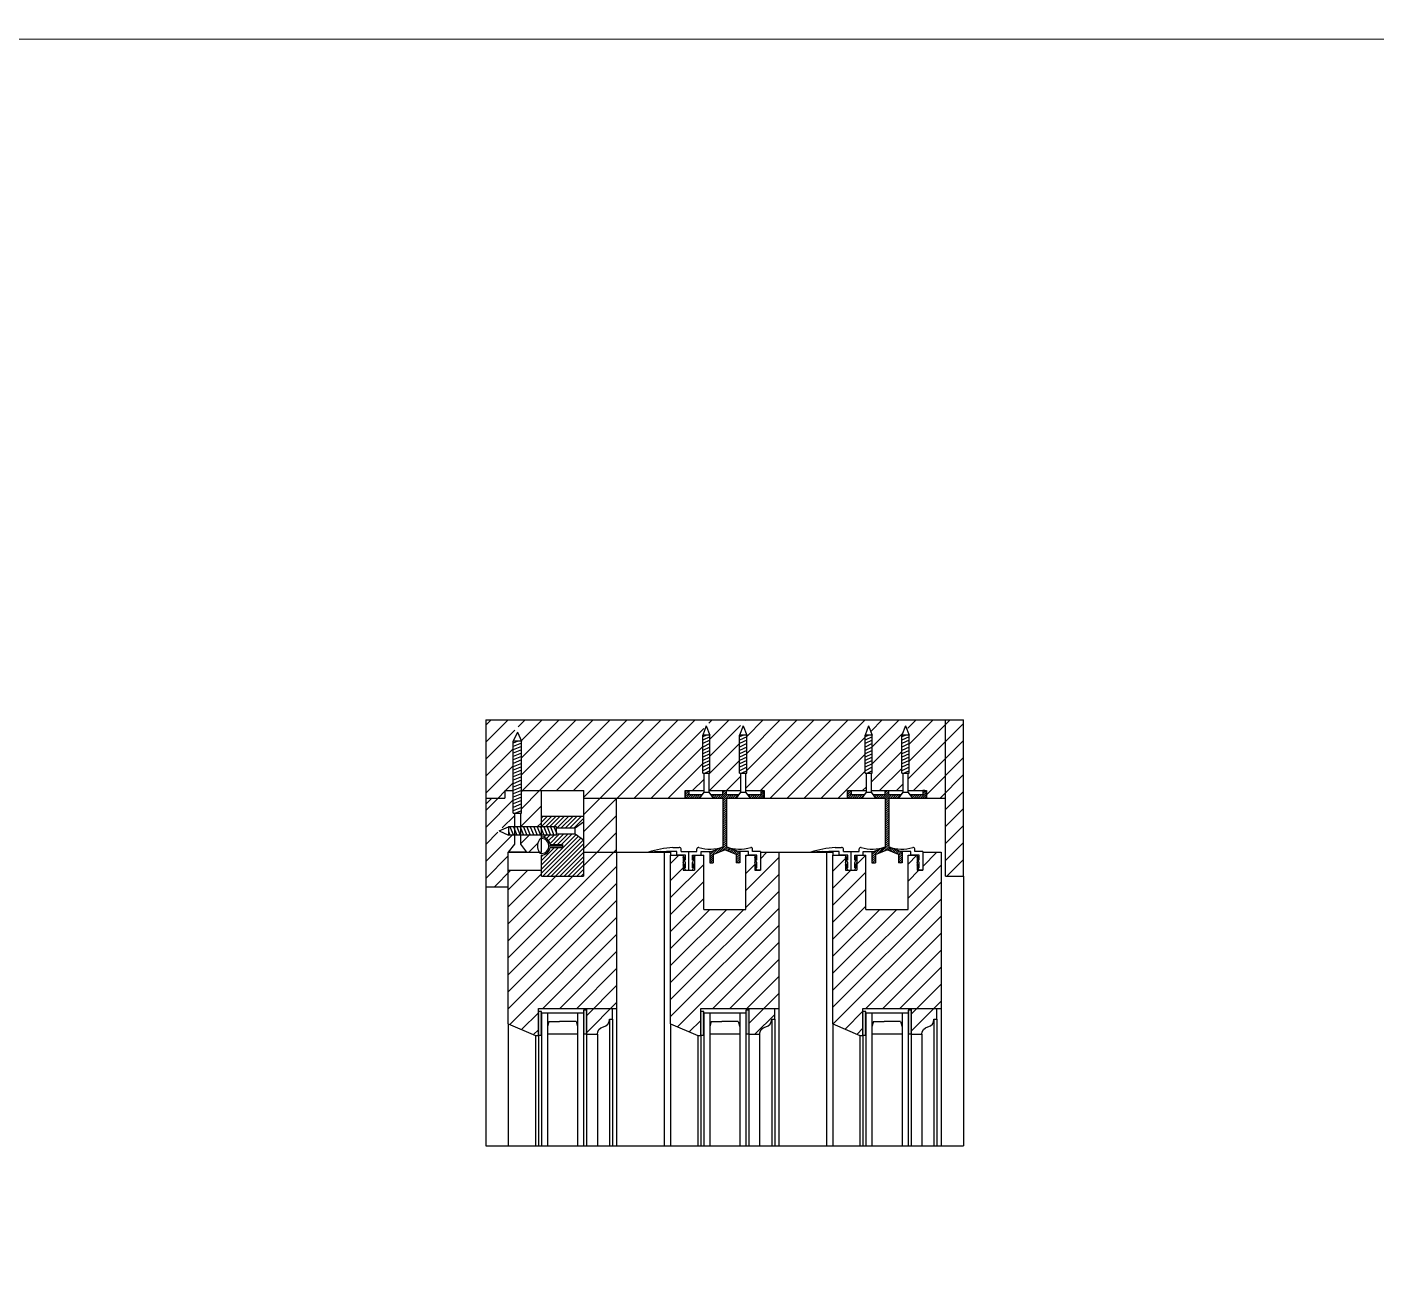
# Model space of a CAD drawing. Header units: inches. Extents: x 1985 to 11287, y 379 to 3234.
# Drawn here: x 7932.68 to 7960.74, y 1434.82 to 1460.63 of the extents above; entities that cross this region are included whole.
import ezdxf

# ---------------------------------------------------------------- set-up
doc = ezdxf.new("R2010")
doc.units = ezdxf.units.IN
doc.header["$MEASUREMENT"] = 0
for name, color, linetype in [('glass 99', 6, 'CONTINUOUS'), ('glazing tape 99', 7, 'CONTINUOUS'), ('hardware 99', 94, 'CONTINUOUS'), ('hatch 99', 1, 'CONTINUOUS'), ('separation 99', 3, 'CONTINUOUS'), ('weatherstripping 99', 5, 'CONTINUOUS'), ('wood detail 99', 7, 'CONTINUOUS')]:
    doc.layers.add(name, color=color, linetype=linetype)
pattern_1 = [(45, (8436.8315, 808.28438), (-0.176776695, 0.176776695), [])]

msp = doc.modelspace()

# ---------------------------------------------------------------- hatches: boundary and pattern name
at = {"layer": 'glazing tape 99'}
h = msp.add_hatch(color=7, dxfattribs=at)
h.paths.add_polyline_path([(7944.25364, 1439.681593), (7944.31614, 1439.681593), (7944.31614, 1440.181593), (7944.25364, 1440.181593)])
h.paths.add_polyline_path([(7943.31614, 1439.658093), (7943.37864, 1439.658093), (7943.37864, 1440.158093), (7943.31614, 1440.158093)])
h = msp.add_hatch(color=7, dxfattribs=at)
h.paths.add_polyline_path([(7947.628641, 1439.681593), (7947.691141, 1439.681593), (7947.691141, 1440.181593), (7947.628641, 1440.181593)])
h.paths.add_polyline_path([(7946.691141, 1439.658093), (7946.753641, 1439.658093), (7946.753641, 1440.158093), (7946.691141, 1440.158093)])
h = msp.add_hatch(color=7, dxfattribs=at)
h.paths.add_polyline_path([(7951.003645, 1439.681593), (7951.066145, 1439.681593), (7951.066145, 1440.181593), (7951.003645, 1440.181593)])
h.paths.add_polyline_path([(7950.066145, 1439.658093), (7950.128645, 1439.658093), (7950.128645, 1440.158093), (7950.066145, 1440.158093)])
at = {"layer": 'hardware 99'}
h = msp.add_hatch(dxfattribs=at)
h.set_pattern_fill('ANSI31', color=256, scale=0.25, style=0)
h.set_pattern_definition([(45, (8291.09631, -527.659048), (-0.0220970869, 0.0220970869), [])])
h.paths.add_polyline_path([(7946.66423, 1444.595642), (7946.717171, 1444.667642), (7946.443141, 1444.667642), (7946.443141, 1444.749642), (7946.403141, 1444.749642), (7946.371141, 1444.717642), (7946.371141, 1444.595642)])
h.paths.add_polyline_path([(7946.900112, 1444.667642), (7946.953053, 1444.595642), (7947.155141, 1444.595642), (7947.155141, 1443.580642), (7946.915345, 1443.482642), (7946.878641, 1443.467642), (7946.878641, 1443.247642), (7946.950641, 1443.247642), (7946.950641, 1443.419286), (7947.191141, 1443.517574), (7947.431641, 1443.419286), (7947.431641, 1443.247642), (7947.503641, 1443.247642), (7947.503641, 1443.467642), (7947.227141, 1443.580642), (7947.227141, 1444.595642), (7947.42923, 1444.595642), (7947.482171, 1444.667642), (7947.227141, 1444.667642), (7947.227141, 1444.749642), (7947.155141, 1444.749642), (7947.155141, 1444.667642)])
h.paths.add_polyline_path([(7947.665112, 1444.667642), (7947.718053, 1444.595642), (7948.011141, 1444.595642), (7948.011141, 1444.717642), (7947.979141, 1444.749642), (7947.939141, 1444.749642), (7947.939141, 1444.667642)])
h = msp.add_hatch(dxfattribs=at)
h.set_pattern_fill('ANSI31', color=256, scale=0.25, style=0)
h.set_pattern_definition([(45, (8294.471315, -527.659048), (-0.0220970869, 0.0220970869), [])])
h.paths.add_polyline_path([(7950.039233, 1444.595642), (7950.092174, 1444.667642), (7949.818145, 1444.667642), (7949.818145, 1444.749642), (7949.778145, 1444.749642), (7949.746145, 1444.717642), (7949.746145, 1444.595642)])
h.paths.add_polyline_path([(7950.275116, 1444.667642), (7950.328057, 1444.595642), (7950.530145, 1444.595642), (7950.530145, 1443.580642), (7950.290349, 1443.482642), (7950.253645, 1443.467642), (7950.253645, 1443.247642), (7950.325645, 1443.247642), (7950.325645, 1443.419286), (7950.566145, 1443.517574), (7950.806645, 1443.419286), (7950.806645, 1443.247642), (7950.878645, 1443.247642), (7950.878645, 1443.467642), (7950.602145, 1443.580642), (7950.602145, 1444.595642), (7950.804233, 1444.595642), (7950.857174, 1444.667642), (7950.602145, 1444.667642), (7950.602145, 1444.749642), (7950.530145, 1444.749642), (7950.530145, 1444.667642)])
h.paths.add_polyline_path([(7951.040116, 1444.667642), (7951.093057, 1444.595642), (7951.386145, 1444.595642), (7951.386145, 1444.717642), (7951.354145, 1444.749642), (7951.314145, 1444.749642), (7951.314145, 1444.667642)])
at = {"layer": 'hatch 99'}
h = msp.add_hatch(dxfattribs=at)
h.set_pattern_fill('ANSI31', color=256, scale=2, style=0)
h.set_pattern_definition(pattern_1)
h.paths.add_polyline_path([(7946.733641, 1445.905642), (7946.756141, 1445.962642), (7946.756141, 1446.220642), (7942.22289, 1446.220642), (7942.22289, 1444.595642), (7942.62164, 1444.595642), (7942.62164, 1444.749642), (7942.79364, 1444.749642), (7942.79364, 1445.777642), (7942.81614, 1445.827936), (7942.81614, 1445.978002), (7942.87864, 1446.117707), (7942.94114, 1445.978002), (7942.94114, 1445.827936), (7942.96364, 1445.777642), (7942.96364, 1444.749642), (7944.26164, 1444.749642), (7944.26164, 1444.595642), (7946.371141, 1444.595642), (7946.371141, 1444.749642), (7946.756141, 1444.749642), (7946.756141, 1445.113142), (7946.733641, 1445.113142)])
h.paths.add_polyline_path([(7947.498641, 1445.905642), (7947.521141, 1445.962642), (7947.521141, 1446.220642), (7946.861141, 1446.220642), (7946.861141, 1445.962642), (7946.883641, 1445.905642), (7946.883641, 1445.113142), (7946.861141, 1445.113142), (7946.861141, 1444.749642), (7947.521141, 1444.749642), (7947.521141, 1445.113142), (7947.498641, 1445.113142)])
h.paths.add_polyline_path([(7950.108645, 1445.905642), (7950.131145, 1445.962642), (7950.131145, 1446.220642), (7947.626141, 1446.220642), (7947.626141, 1445.962642), (7947.648641, 1445.905642), (7947.648641, 1445.113142), (7947.626141, 1445.113142), (7947.626141, 1444.749642), (7948.011141, 1444.749642), (7948.011141, 1444.595642), (7949.316145, 1444.595642), (7949.746145, 1444.595642), (7949.746145, 1444.749642), (7950.131145, 1444.749642), (7950.131145, 1445.113142), (7950.108645, 1445.113142)])
h.paths.add_polyline_path([(7950.873645, 1445.905642), (7950.896145, 1445.962642), (7950.896145, 1446.220642), (7950.236145, 1446.220642), (7950.236145, 1445.962642), (7950.258645, 1445.905642), (7950.258645, 1445.113142), (7950.236145, 1445.113142), (7950.236145, 1444.749642), (7950.896145, 1444.749642), (7950.896145, 1445.113142), (7950.873645, 1445.113142)])
h.paths.add_polyline_path([(7951.784895, 1446.220642), (7951.001145, 1446.220642), (7951.001145, 1445.962642), (7951.023645, 1445.905642), (7951.023645, 1445.113142), (7951.001145, 1445.113142), (7951.001145, 1444.749642), (7951.386145, 1444.749642), (7951.386145, 1444.595642), (7951.784895, 1444.595642)])
h.paths.add_polyline_path([(7952.159895, 1446.220642), (7951.784895, 1446.220642), (7951.784895, 1442.967642), (7952.159895, 1442.967642)])
h = msp.add_hatch(dxfattribs=at)
h.set_pattern_fill('ANSI31', color=256, scale=2, style=0)
h.set_pattern_definition(pattern_1)
h.paths.add_polyline_path([(7942.69114, 1443.467642), (7942.81614, 1443.637642), (7942.81614, 1443.82653), (7942.69364, 1443.82653), (7942.643346, 1443.84903), (7942.549449, 1443.84903), (7942.409743, 1443.91153), (7942.549449, 1443.97403), (7942.643346, 1443.97403), (7942.69364, 1443.99653), (7942.81614, 1443.99653), (7942.81614, 1444.280142), (7942.79364, 1444.280142), (7942.79364, 1444.749642), (7942.62164, 1444.749642), (7942.62164, 1444.595642), (7942.34789, 1444.595642), (7942.22289, 1444.470642), (7942.22289, 1442.749642), (7942.69114, 1442.749642)])
h.paths.add_polyline_path([(7943.37864, 1444.749642), (7942.96364, 1444.749642), (7942.96364, 1444.280142), (7942.94114, 1444.280142), (7942.94114, 1443.99653), (7943.37864, 1443.99653)])
h.paths.add_polyline_path([(7943.331328, 1443.720786, -0.239084783), (7943.37864, 1443.751742), (7943.37864, 1443.82653), (7942.94114, 1443.82653), (7942.94114, 1443.637642), (7943.06614, 1443.467642), (7943.333568, 1443.467642, -0.271865189)])
h.paths.add_polyline_path([(7944.94114, 1444.595642), (7944.25364, 1444.595642), (7944.25364, 1444.217642), (7944.25364, 1443.467642), (7944.94114, 1443.467642)])
h.paths.add_polyline_path([(7944.94114, 1443.467642), (7944.25364, 1443.467642), (7944.25364, 1442.970642), (7943.37864, 1442.970642), (7943.37864, 1443.092642), (7942.69114, 1443.092642), (7942.69114, 1439.899165), (7943.25364, 1439.658093), (7943.31614, 1439.658093), (7943.31614, 1440.220608), (7944.94114, 1440.220608)])
h.paths.add_polyline_path([(7944.79264, 1439.994093), (7944.85514, 1439.994093), (7944.85514, 1440.220608), (7944.31614, 1440.220608), (7944.31614, 1439.681593), (7944.54264, 1439.681593, -0.375199902), (7944.66764, 1439.837843, 0.375199902)], flags=17)
h.paths.add_polyline_path([(7948.316141, 1443.467642), (7947.934141, 1443.467642), (7947.934141, 1443.092642), (7947.862141, 1443.092642), (7947.816141, 1443.092642), (7947.816141, 1443.405142), (7947.684141, 1443.405142), (7947.628641, 1443.405142), (7947.628641, 1442.280142), (7946.753641, 1442.280142), (7946.753641, 1443.405142), (7946.566141, 1443.405142), (7946.566141, 1443.092642), (7946.330141, 1443.092642), (7946.330141, 1443.405142), (7946.198141, 1443.405142), (7946.066141, 1443.405142), (7946.066141, 1439.899165), (7946.628641, 1439.658093), (7946.691141, 1439.658093), (7946.691141, 1440.220608), (7948.316141, 1440.220608)])
h.paths.add_polyline_path([(7948.167641, 1439.994093), (7948.230141, 1439.994093), (7948.230141, 1440.220608), (7947.691141, 1440.220608), (7947.691141, 1439.681593), (7947.917641, 1439.681593, -0.375199902), (7948.042641, 1439.837843, 0.375199902)], flags=17)
h.paths.add_polyline_path([(7951.691145, 1443.467642), (7951.309145, 1443.467642), (7951.309145, 1443.092642), (7951.237145, 1443.092642), (7951.191145, 1443.092642), (7951.191145, 1443.405142), (7951.059145, 1443.405142), (7951.003645, 1443.405142), (7951.003645, 1442.280142), (7950.128645, 1442.280142), (7950.128645, 1443.405142), (7949.941145, 1443.405142), (7949.941145, 1443.092642), (7949.705145, 1443.092642), (7949.705145, 1443.405142), (7949.573145, 1443.405142), (7949.441145, 1443.405142), (7949.441145, 1439.899165), (7950.003645, 1439.658093), (7950.066145, 1439.658093), (7950.066145, 1440.220608), (7951.691145, 1440.220608)])
h.paths.add_polyline_path([(7951.605145, 1440.220608), (7951.066145, 1440.220608), (7951.066145, 1439.681593), (7951.292645, 1439.681593, -0.375199902), (7951.417645, 1439.837843, 0.375199902), (7951.542645, 1439.994093), (7951.605145, 1439.994093)], flags=17)
h = msp.add_hatch(dxfattribs=at)
h.set_pattern_fill('ANSI31', color=256, scale=0.5, style=0)
h.set_pattern_definition([(45, (8464.727, 12.498304), (-0.0441941738, 0.0441941738), [])])
h.paths.add_polyline_path([(7944.25364, 1444.217642), (7943.37864, 1444.217642), (7943.37864, 1443.99653), (7943.69114, 1443.99653), (7943.69114, 1443.97403), (7944.08364, 1443.97403), (7944.25364, 1444.09903)])
h.paths.add_polyline_path([(7944.25364, 1443.72403), (7944.08364, 1443.84903), (7943.69114, 1443.84903), (7943.69114, 1443.82653), (7943.37864, 1443.82653), (7943.37864, 1443.783622, -0.365977382), (7943.563517, 1443.627372), (7943.81614, 1443.627372), (7943.81614, 1443.564872), (7943.563517, 1443.564872, -0.365977382), (7943.37864, 1443.408622), (7943.37864, 1442.970642), (7944.25364, 1442.970642), (7944.25364, 1443.467642)])

# ---------------------------------------------------------------- linework, layer by layer
at = {"layer": 'glass 99', "color": 6}
for p, q in [((7943.37864, 1440.126908), (7944.25364, 1440.126908)), ((7946.753641, 1440.126908), (7947.628641, 1440.126908)), ((7950.128645, 1440.126908), (7951.003645, 1440.126908)), ((7943.533631, 1439.945973), (7943.50364, 1439.838191)), ((7943.533631, 1439.945973), (7943.75364, 1439.945973)), ((7944.098648, 1439.945973), (7943.75364, 1439.945973)), ((7944.098648, 1439.945973), (7944.12864, 1439.838191)), ((7946.908633, 1439.945973), (7946.878641, 1439.838191)), ((7946.908633, 1439.945973), (7947.128641, 1439.945973)), ((7947.47365, 1439.945973), (7947.128641, 1439.945973)), ((7947.47365, 1439.945973), (7947.503641, 1439.838191)), ((7950.283636, 1439.945973), (7950.253645, 1439.838191)), ((7950.283636, 1439.945973), (7950.503645, 1439.945973)), ((7950.848654, 1439.945973), (7950.503645, 1439.945973)), ((7950.848654, 1439.945973), (7950.878645, 1439.838191)), ((7944.12864, 1439.681593), (7943.50364, 1439.681593)), ((7947.503641, 1439.681593), (7946.878641, 1439.681593)), ((7950.878645, 1439.681593), (7950.253645, 1439.681593))]:
    msp.add_line(p, q, dxfattribs=at)
at = {"layer": 'glass 99'}
for p, q in [((7943.37864, 1440.126908), (7943.37864, 1437.365807)), ((7943.50364, 1440.126908), (7943.50364, 1437.365807)), ((7944.12864, 1440.126908), (7944.12864, 1437.365807)), ((7944.25364, 1440.126908), (7944.25364, 1437.365807)), ((7946.753641, 1440.126908), (7946.753641, 1437.365807)), ((7946.878641, 1440.126908), (7946.878641, 1437.365807)), ((7947.503641, 1440.126908), (7947.503641, 1437.365807)), ((7947.628641, 1440.126908), (7947.628641, 1437.365807)), ((7950.128645, 1440.126908), (7950.128645, 1437.365807)), ((7950.253645, 1440.126908), (7950.253645, 1437.365807)), ((7950.878645, 1440.126908), (7950.878645, 1437.365807)), ((7951.003645, 1440.126908), (7951.003645, 1437.365807))]:
    msp.add_line(p, q, dxfattribs=at)
at = {"layer": 'glazing tape 99'}
for p, q in [((7943.37864, 1440.158093), (7943.31614, 1440.158093)), ((7943.37864, 1439.658093), (7943.37864, 1440.158093)), ((7944.25364, 1440.181593), (7944.25364, 1439.681593)), ((7944.31614, 1440.181593), (7944.25364, 1440.181593)), ((7946.753641, 1440.158093), (7946.691141, 1440.158093)), ((7946.753641, 1439.658093), (7946.753641, 1440.158093)), ((7947.628641, 1440.181593), (7947.628641, 1439.681593)), ((7947.691141, 1440.181593), (7947.628641, 1440.181593)), ((7950.128645, 1440.158093), (7950.066145, 1440.158093)), ((7950.128645, 1439.658093), (7950.128645, 1440.158093)), ((7951.003645, 1440.181593), (7951.003645, 1439.681593)), ((7951.066145, 1440.181593), (7951.003645, 1440.181593)), ((7943.37864, 1439.658093), (7943.31614, 1439.658093)), ((7944.31614, 1439.681593), (7944.25364, 1439.681593)), ((7946.753641, 1439.658093), (7946.691141, 1439.658093)), ((7947.691141, 1439.681593), (7947.628641, 1439.681593)), ((7950.128645, 1439.658093), (7950.066145, 1439.658093)), ((7951.066145, 1439.681593), (7951.003645, 1439.681593))]:
    msp.add_line(p, q, dxfattribs=at)
at = {"layer": 'hardware 99'}
for p, q in [((7942.87864, 1445.967642), (7942.79364, 1445.777642)), ((7942.87864, 1445.967642), (7942.96364, 1445.777642)), ((7946.808641, 1446.095642), (7946.733641, 1445.905642)), ((7946.733641, 1445.113142), (7946.733641, 1445.905642)), ((7946.883641, 1445.905642), (7946.733641, 1445.905642)), ((7946.814406, 1445.905642), (7946.733641, 1445.867728)), ((7946.808641, 1446.095642), (7946.883641, 1445.905642)), ((7946.883641, 1445.113142), (7946.883641, 1445.905642)), ((7947.573641, 1446.095642), (7947.498641, 1445.905642)), ((7947.498641, 1445.113142), (7947.498641, 1445.905642)), ((7947.648641, 1445.905642), (7947.498641, 1445.905642)), ((7947.579406, 1445.905642), (7947.498641, 1445.867728)), ((7947.573641, 1446.095642), (7947.648641, 1445.905642)), ((7947.648641, 1445.113142), (7947.648641, 1445.905642)), ((7950.183645, 1446.095642), (7950.108645, 1445.905642)), ((7950.108645, 1445.113142), (7950.108645, 1445.905642)), ((7950.258645, 1445.905642), (7950.108645, 1445.905642)), ((7950.189409, 1445.905642), (7950.108645, 1445.867728)), ((7950.183645, 1446.095642), (7950.258645, 1445.905642)), ((7950.258645, 1445.113142), (7950.258645, 1445.905642)), ((7950.948645, 1446.095642), (7950.873645, 1445.905642)), ((7950.873645, 1445.113142), (7950.873645, 1445.905642)), ((7951.023645, 1445.905642), (7950.873645, 1445.905642)), ((7950.954409, 1445.905642), (7950.873645, 1445.867728)), ((7950.948645, 1446.095642), (7951.023645, 1445.905642)), ((7951.023645, 1445.113142), (7951.023645, 1445.905642)), ((7942.79364, 1444.280142), (7942.79364, 1445.777642)), ((7942.96364, 1445.777642), (7942.79364, 1445.777642)), ((7942.887193, 1445.777642), (7942.79364, 1445.738891)), ((7942.96364, 1445.738891), (7942.79364, 1445.668474)), ((7942.96364, 1445.668474), (7942.79364, 1445.598058)), ((7942.96364, 1444.280142), (7942.96364, 1445.777642)), ((7946.883641, 1445.867728), (7946.733641, 1445.797311)), ((7946.883641, 1445.797311), (7946.733641, 1445.726895)), ((7946.883641, 1445.726895), (7946.733641, 1445.656479)), ((7946.883641, 1445.656479), (7946.733641, 1445.586062)), ((7947.648641, 1445.867728), (7947.498641, 1445.797311)), ((7947.648641, 1445.797311), (7947.498641, 1445.726895)), ((7947.648641, 1445.726895), (7947.498641, 1445.656479)), ((7947.648641, 1445.656479), (7947.498641, 1445.586062)), ((7950.258645, 1445.867728), (7950.108645, 1445.797311)), ((7950.258645, 1445.797311), (7950.108645, 1445.726895)), ((7950.258645, 1445.726895), (7950.108645, 1445.656479)), ((7950.258645, 1445.656479), (7950.108645, 1445.586062)), ((7951.023645, 1445.867728), (7950.873645, 1445.797311)), ((7951.023645, 1445.797311), (7950.873645, 1445.726895)), ((7951.023645, 1445.726895), (7950.873645, 1445.656479)), ((7951.023645, 1445.656479), (7950.873645, 1445.586062)), ((7942.96364, 1445.598058), (7942.79364, 1445.527642)), ((7942.96364, 1445.527642), (7942.79364, 1445.457226)), ((7942.96364, 1445.457226), (7942.79364, 1445.386809)), ((7942.96364, 1445.386809), (7942.79364, 1445.316393)), ((7946.883641, 1445.586062), (7946.733641, 1445.515646)), ((7946.883641, 1445.515646), (7946.733641, 1445.44523)), ((7946.883641, 1445.44523), (7946.733641, 1445.374814)), ((7946.883641, 1445.374814), (7946.733641, 1445.304397)), ((7947.648641, 1445.586062), (7947.498641, 1445.515646)), ((7947.648641, 1445.515646), (7947.498641, 1445.44523)), ((7947.648641, 1445.44523), (7947.498641, 1445.374814)), ((7947.648641, 1445.374814), (7947.498641, 1445.304397)), ((7950.258645, 1445.586062), (7950.108645, 1445.515646)), ((7950.258645, 1445.515646), (7950.108645, 1445.44523)), ((7950.258645, 1445.44523), (7950.108645, 1445.374814)), ((7950.258645, 1445.374814), (7950.108645, 1445.304397)), ((7951.023645, 1445.586062), (7950.873645, 1445.515646)), ((7951.023645, 1445.515646), (7950.873645, 1445.44523)), ((7951.023645, 1445.44523), (7950.873645, 1445.374814)), ((7951.023645, 1445.374814), (7950.873645, 1445.304397)), ((7942.96364, 1445.316393), (7942.79364, 1445.245977)), ((7942.96364, 1445.245977), (7942.79364, 1445.17556)), ((7942.96364, 1445.17556), (7942.79364, 1445.105144)), ((7942.96364, 1445.105144), (7942.79364, 1445.034728)), ((7946.883641, 1445.304397), (7946.733641, 1445.233981)), ((7946.883641, 1445.233981), (7946.733641, 1445.163565)), ((7946.733641, 1445.113142), (7946.883641, 1445.113142)), ((7946.756141, 1445.113142), (7946.756141, 1444.720642)), ((7946.883641, 1445.163565), (7946.78191, 1445.113142)), ((7946.861141, 1445.113142), (7946.861141, 1444.720642)), ((7947.648641, 1445.304397), (7947.498641, 1445.233981)), ((7947.648641, 1445.233981), (7947.498641, 1445.163565)), ((7947.498641, 1445.113142), (7947.648641, 1445.113142)), ((7947.521141, 1445.113142), (7947.521141, 1444.720642)), ((7947.648641, 1445.163565), (7947.54691, 1445.113142)), ((7947.626141, 1445.113142), (7947.626141, 1444.720642)), ((7950.258645, 1445.304397), (7950.108645, 1445.233981)), ((7950.258645, 1445.233981), (7950.108645, 1445.163565)), ((7950.108645, 1445.113142), (7950.258645, 1445.113142)), ((7950.131145, 1445.113142), (7950.131145, 1444.720642)), ((7950.258645, 1445.163565), (7950.156914, 1445.113142)), ((7950.236145, 1445.113142), (7950.236145, 1444.720642)), ((7951.023645, 1445.304397), (7950.873645, 1445.233981)), ((7951.023645, 1445.233981), (7950.873645, 1445.163565)), ((7950.873645, 1445.113142), (7951.023645, 1445.113142)), ((7950.896145, 1445.113142), (7950.896145, 1444.720642)), ((7951.023645, 1445.163565), (7950.921914, 1445.113142)), ((7951.001145, 1445.113142), (7951.001145, 1444.720642)), ((7942.96364, 1445.034728), (7942.79364, 1444.964311)), ((7942.96364, 1444.964311), (7942.79364, 1444.893895)), ((7942.96364, 1444.893895), (7942.79364, 1444.823479)), ((7942.96364, 1444.823479), (7942.79364, 1444.753062)), ((7942.96364, 1444.753062), (7942.79364, 1444.682646)), ((7942.96364, 1444.682646), (7942.79364, 1444.61223)), ((7942.96364, 1444.61223), (7942.79364, 1444.541814)), ((7942.96364, 1444.541814), (7942.79364, 1444.471397)), ((7946.371141, 1444.717642), (7946.403141, 1444.749642)), ((7946.371141, 1444.717642), (7946.371141, 1444.595642)), ((7946.371141, 1444.595642), (7947.155141, 1444.595642)), ((7946.403141, 1444.749642), (7946.443141, 1444.749642)), ((7946.443141, 1444.749642), (7946.443141, 1444.667642)), ((7946.443141, 1444.667642), (7946.717171, 1444.667642)), ((7946.756141, 1444.720642), (7946.66423, 1444.595642)), ((7946.66423, 1444.595642), (7946.953053, 1444.595642)), ((7946.756141, 1444.720642), (7946.861141, 1444.720642)), ((7946.861141, 1444.720642), (7946.953053, 1444.595642)), ((7946.900112, 1444.667642), (7947.155141, 1444.667642)), ((7947.155141, 1444.667642), (7947.155141, 1444.749642)), ((7947.155141, 1444.749642), (7947.227141, 1444.749642)), ((7947.155141, 1444.595642), (7947.155141, 1443.580642)), ((7947.227141, 1444.667642), (7947.227141, 1444.749642)), ((7947.227141, 1444.667642), (7947.482171, 1444.667642)), ((7947.227141, 1444.595642), (7948.011141, 1444.595642)), ((7947.227141, 1444.595642), (7947.227141, 1443.580642)), ((7947.521141, 1444.720642), (7947.42923, 1444.595642)), ((7947.42923, 1444.595642), (7947.718053, 1444.595642)), ((7947.521141, 1444.720642), (7947.626141, 1444.720642)), ((7947.626141, 1444.720642), (7947.718053, 1444.595642)), ((7947.665112, 1444.667642), (7947.939141, 1444.667642)), ((7947.979141, 1444.749642), (7947.939141, 1444.749642)), ((7947.939141, 1444.749642), (7947.939141, 1444.667642)), ((7948.011141, 1444.717642), (7947.979141, 1444.749642)), ((7948.011141, 1444.595642), (7948.011141, 1444.717642)), ((7949.746145, 1444.717642), (7949.778145, 1444.749642)), ((7949.746145, 1444.717642), (7949.746145, 1444.595642)), ((7949.746145, 1444.595642), (7950.530145, 1444.595642)), ((7949.778145, 1444.749642), (7949.818145, 1444.749642)), ((7949.818145, 1444.749642), (7949.818145, 1444.667642)), ((7949.818145, 1444.667642), (7950.092174, 1444.667642)), ((7950.131145, 1444.720642), (7950.039233, 1444.595642)), ((7950.039233, 1444.595642), (7950.328057, 1444.595642)), ((7950.131145, 1444.720642), (7950.236145, 1444.720642)), ((7950.236145, 1444.720642), (7950.328057, 1444.595642)), ((7950.275116, 1444.667642), (7950.530145, 1444.667642)), ((7950.530145, 1444.667642), (7950.530145, 1444.749642)), ((7950.530145, 1444.749642), (7950.602145, 1444.749642)), ((7950.530145, 1444.595642), (7950.530145, 1443.580642)), ((7950.602145, 1444.667642), (7950.602145, 1444.749642)), ((7950.602145, 1444.667642), (7950.857174, 1444.667642)), ((7950.602145, 1444.595642), (7951.386145, 1444.595642)), ((7950.602145, 1444.595642), (7950.602145, 1443.580642)), ((7950.896145, 1444.720642), (7950.804233, 1444.595642)), ((7950.804233, 1444.595642), (7951.093057, 1444.595642)), ((7950.896145, 1444.720642), (7951.001145, 1444.720642)), ((7951.001145, 1444.720642), (7951.093057, 1444.595642)), ((7951.040116, 1444.667642), (7951.314145, 1444.667642)), ((7951.354145, 1444.749642), (7951.314145, 1444.749642)), ((7951.314145, 1444.749642), (7951.314145, 1444.667642)), ((7951.386145, 1444.717642), (7951.354145, 1444.749642)), ((7951.386145, 1444.595642), (7951.386145, 1444.717642)), ((7942.96364, 1444.471397), (7942.79364, 1444.400981)), ((7942.96364, 1444.400981), (7942.79364, 1444.330565)), ((7942.79364, 1444.280142), (7942.96364, 1444.280142)), ((7942.81614, 1444.280142), (7942.81614, 1443.637642)), ((7942.96364, 1444.330565), (7942.841908, 1444.280142)), ((7942.94114, 1444.280142), (7942.94114, 1443.637642)), ((7942.50364, 1443.91153), (7942.69364, 1443.99653)), ((7943.69114, 1443.99653), (7942.69364, 1443.99653)), ((7942.69364, 1443.99653), (7942.69364, 1443.82653)), ((7942.725305, 1443.99653), (7942.795721, 1443.82653)), ((7942.795721, 1443.99653), (7942.866137, 1443.82653)), ((7942.866137, 1443.99653), (7942.936554, 1443.82653)), ((7942.936554, 1443.99653), (7943.00697, 1443.82653)), ((7943.00697, 1443.99653), (7943.077386, 1443.82653)), ((7943.077386, 1443.99653), (7943.147803, 1443.82653)), ((7943.147803, 1443.99653), (7943.218219, 1443.82653)), ((7943.218219, 1443.99653), (7943.288635, 1443.82653)), ((7943.288635, 1443.99653), (7943.359052, 1443.82653)), ((7943.359052, 1443.99653), (7943.429468, 1443.82653)), ((7943.429468, 1443.99653), (7943.499884, 1443.82653)), ((7943.499884, 1443.99653), (7943.570301, 1443.82653)), ((7943.570301, 1443.99653), (7943.640717, 1443.82653)), ((7943.640717, 1443.99653), (7943.69114, 1443.874799)), ((7943.69114, 1443.82653), (7943.69114, 1443.99653)), ((7943.69114, 1443.97403), (7944.08364, 1443.97403)), ((7944.08364, 1443.97403), (7944.25364, 1444.09903)), ((7944.08364, 1443.84903), (7944.08364, 1443.97403)), ((7944.25364, 1444.09903), (7944.25364, 1443.72403)), ((7942.50364, 1443.91153), (7942.69364, 1443.82653)), ((7942.69364, 1443.902977), (7942.725305, 1443.82653)), ((7943.69114, 1443.82653), (7942.69364, 1443.82653)), ((7943.69114, 1443.84903), (7944.08364, 1443.84903)), ((7944.08364, 1443.84903), (7944.25364, 1443.72403)), ((7942.81614, 1443.637642), (7942.69114, 1443.467642)), ((7943.06614, 1443.467642), (7942.69114, 1443.467642)), ((7942.94114, 1443.637642), (7943.06614, 1443.467642)), ((7946.878641, 1443.467642), (7947.155141, 1443.580642)), ((7946.878641, 1443.467642), (7946.878641, 1443.247642)), ((7946.950641, 1443.419286), (7947.191141, 1443.517574)), ((7946.950641, 1443.419286), (7946.950641, 1443.247642)), ((7947.431641, 1443.419286), (7947.191141, 1443.517574)), ((7947.503641, 1443.467642), (7947.227141, 1443.580642)), ((7947.431641, 1443.419286), (7947.431641, 1443.247642)), ((7947.503641, 1443.467642), (7947.503641, 1443.247642)), ((7950.253645, 1443.467642), (7950.530145, 1443.580642)), ((7950.253645, 1443.467642), (7950.253645, 1443.247642)), ((7950.325645, 1443.419286), (7950.566145, 1443.517574)), ((7950.325645, 1443.419286), (7950.325645, 1443.247642)), ((7950.806645, 1443.419286), (7950.566145, 1443.517574)), ((7950.878645, 1443.467642), (7950.602145, 1443.580642)), ((7950.806645, 1443.419286), (7950.806645, 1443.247642)), ((7950.878645, 1443.467642), (7950.878645, 1443.247642)), ((7946.878641, 1443.247642), (7946.950641, 1443.247642)), ((7947.503641, 1443.247642), (7947.431641, 1443.247642)), ((7950.253645, 1443.247642), (7950.325645, 1443.247642)), ((7950.878645, 1443.247642), (7950.806645, 1443.247642))]:
    msp.add_line(p, q, dxfattribs=at)
at = {"layer": 'separation 99', "color": 3}
msp.add_lwpolyline([(7876.573778, 1460.358828), (8777.601674, 1460.629696), (8777.601674, 1223.895804), (7876.573778, 1223.624935)], close=True, dxfattribs=at)
at = {"layer": 'weatherstripping 99'}
for p, q in [((7943.81614, 1443.596122), (7943.53489, 1443.596122)), ((7945.848938, 1443.482642), (7945.609141, 1443.467642)), ((7945.848938, 1443.482642), (7945.980938, 1443.482642)), ((7946.198141, 1443.482642), (7945.980938, 1443.482642)), ((7946.112996, 1443.565897), (7946.244996, 1443.565897)), ((7946.198141, 1443.405142), (7946.198141, 1443.482642)), ((7946.376141, 1443.405142), (7946.198141, 1443.405142)), ((7946.283141, 1443.482642), (7946.283141, 1443.541048)), ((7946.283141, 1443.482642), (7946.613141, 1443.482642)), ((7946.376141, 1443.301154), (7946.330141, 1443.405142)), ((7946.376141, 1443.301154), (7946.376141, 1443.405142)), ((7946.448141, 1443.092642), (7946.448141, 1443.482642)), ((7946.520141, 1443.301154), (7946.520141, 1443.405142)), ((7946.520141, 1443.301154), (7946.566141, 1443.405142)), ((7946.520141, 1443.405142), (7946.698141, 1443.405142)), ((7946.613141, 1443.482642), (7946.613141, 1443.537024)), ((7946.698141, 1443.405142), (7946.698141, 1443.482642)), ((7946.698141, 1443.482642), (7946.915345, 1443.482642)), ((7946.915345, 1443.482642), (7947.155141, 1443.580642)), ((7947.466938, 1443.482642), (7947.227141, 1443.580642)), ((7947.684141, 1443.482642), (7947.466938, 1443.482642)), ((7947.684141, 1443.405142), (7947.684141, 1443.482642)), ((7947.862141, 1443.405142), (7947.684141, 1443.405142)), ((7947.769141, 1443.482642), (7947.769141, 1443.537024)), ((7947.934141, 1443.482642), (7947.769141, 1443.482642)), ((7947.862141, 1443.301154), (7947.816141, 1443.405142)), ((7947.862141, 1443.301154), (7947.862141, 1443.405142)), ((7947.934141, 1443.482642), (7947.934141, 1443.092642)), ((7949.223942, 1443.482642), (7948.984145, 1443.467642)), ((7949.223942, 1443.482642), (7949.355942, 1443.482642)), ((7949.573145, 1443.482642), (7949.355942, 1443.482642)), ((7949.488, 1443.565897), (7949.62, 1443.565897)), ((7949.573145, 1443.405142), (7949.573145, 1443.482642)), ((7949.751145, 1443.405142), (7949.573145, 1443.405142)), ((7949.658145, 1443.482642), (7949.658145, 1443.541048)), ((7949.658145, 1443.482642), (7949.988145, 1443.482642)), ((7949.751145, 1443.301154), (7949.705145, 1443.405142)), ((7949.751145, 1443.301154), (7949.751145, 1443.405142)), ((7949.823145, 1443.092642), (7949.823145, 1443.482642)), ((7949.895145, 1443.301154), (7949.895145, 1443.405142)), ((7949.895145, 1443.301154), (7949.941145, 1443.405142)), ((7949.895145, 1443.405142), (7950.073145, 1443.405142)), ((7949.988145, 1443.482642), (7949.988145, 1443.537024)), ((7950.073145, 1443.405142), (7950.073145, 1443.482642)), ((7950.073145, 1443.482642), (7950.290349, 1443.482642)), ((7950.290349, 1443.482642), (7950.530145, 1443.580642)), ((7950.841942, 1443.482642), (7950.602145, 1443.580642)), ((7951.059145, 1443.482642), (7950.841942, 1443.482642)), ((7951.059145, 1443.405142), (7951.059145, 1443.482642)), ((7951.237145, 1443.405142), (7951.059145, 1443.405142)), ((7951.144145, 1443.482642), (7951.144145, 1443.537024)), ((7951.309145, 1443.482642), (7951.144145, 1443.482642)), ((7951.237145, 1443.301154), (7951.191145, 1443.405142)), ((7951.237145, 1443.301154), (7951.237145, 1443.405142)), ((7951.309145, 1443.482642), (7951.309145, 1443.092642)), ((7946.376141, 1443.248892), (7946.330141, 1443.359946)), ((7946.376141, 1443.144904), (7946.330141, 1443.255958)), ((7946.376141, 1443.092642), (7946.330141, 1443.203696)), ((7946.376141, 1443.144904), (7946.376141, 1443.248892)), ((7946.376141, 1443.092642), (7946.520141, 1443.092642)), ((7946.520141, 1443.248892), (7946.566141, 1443.359946)), ((7946.520141, 1443.144904), (7946.566141, 1443.255958)), ((7946.520141, 1443.144904), (7946.520141, 1443.248892)), ((7946.520141, 1443.092642), (7946.566141, 1443.203696)), ((7947.862141, 1443.248892), (7947.816141, 1443.359946)), ((7947.862141, 1443.144904), (7947.816141, 1443.255958)), ((7947.862141, 1443.092642), (7947.816141, 1443.203696)), ((7947.862141, 1443.144904), (7947.862141, 1443.248892)), ((7947.934141, 1443.092642), (7947.862141, 1443.092642)), ((7949.751145, 1443.248892), (7949.705145, 1443.359946)), ((7949.751145, 1443.144904), (7949.705145, 1443.255958)), ((7949.751145, 1443.092642), (7949.705145, 1443.203696)), ((7949.751145, 1443.144904), (7949.751145, 1443.248892)), ((7949.751145, 1443.092642), (7949.895145, 1443.092642)), ((7949.895145, 1443.248892), (7949.941145, 1443.359946)), ((7949.895145, 1443.144904), (7949.941145, 1443.255958)), ((7949.895145, 1443.144904), (7949.895145, 1443.248892)), ((7949.895145, 1443.092642), (7949.941145, 1443.203696)), ((7951.237145, 1443.248892), (7951.191145, 1443.359946)), ((7951.237145, 1443.144904), (7951.191145, 1443.255958)), ((7951.237145, 1443.092642), (7951.191145, 1443.203696)), ((7951.237145, 1443.144904), (7951.237145, 1443.248892)), ((7951.309145, 1443.092642), (7951.237145, 1443.092642))]:
    msp.add_line(p, q, dxfattribs=at)
for centre, radius, start, end in [((7943.548027, 1443.596122), 0.25, 150.0887142, 209.9112858), ((7943.385503, 1443.68962), 0.0625, 85.8019524, 150.0887142), ((7943.37864, 1443.596122), 0.15625, 274.1980476, 85.8019524), ((7943.385503, 1443.502623), 0.0625, 209.9112858, 274.1980476), ((7946.21419, 1441.705962), 1.862687, 93.1142389, 108.9550309), ((7946.253141, 1443.537024), 0.03, 360, 105.7538936), ((7946.643141, 1443.537024), 0.03, 74.2461064, 180), ((7946.879732, 1444.375695), 0.841403, 254.2461064, 289.1062564), ((7947.50255, 1444.375695), 0.841403, 250.8937436, 285.7538936), ((7947.739141, 1443.537024), 0.03, 360, 105.7538936), ((7949.589194, 1441.705962), 1.862687, 93.1142389, 108.9550309), ((7949.628145, 1443.537024), 0.03, 360, 105.7538936), ((7950.018145, 1443.537024), 0.03, 74.2461064, 180), ((7950.254736, 1444.375695), 0.841403, 254.2461064, 289.1062564), ((7950.877554, 1444.375695), 0.841403, 250.8937436, 285.7538936), ((7951.114145, 1443.537024), 0.03, 360, 105.7538936)]:
    msp.add_arc(centre, radius, start, end, dxfattribs=at)
at = {"layer": 'wood detail 99', "color": 0}
for p, q in [((7942.22289, 1446.220642), (7952.159895, 1446.220642)), ((7951.784895, 1442.967642), (7951.784895, 1446.220642)), ((7952.159895, 1442.967642), (7952.159895, 1446.220642)), ((7942.22289, 1444.595642), (7942.62164, 1444.595642)), ((7944.25364, 1444.595642), (7946.371141, 1444.595642)), ((7945.941141, 1444.595642), (7946.371141, 1444.595642)), ((7949.316145, 1444.595642), (7949.746145, 1444.595642))]:
    msp.add_line(p, q, dxfattribs=at)
at = {"layer": 'wood detail 99'}
for p, q in [((7942.22289, 1446.220642), (7942.22289, 1442.749642)), ((7942.22289, 1446.220642), (7942.22289, 1437.365807)), ((7942.22289, 1444.470642), (7942.34789, 1444.595642)), ((7942.62164, 1444.749642), (7942.62164, 1444.595642)), ((7942.62164, 1444.749642), (7942.79364, 1444.749642)), ((7942.96364, 1444.749642), (7944.26164, 1444.749642)), ((7943.37864, 1443.467642), (7943.37864, 1444.749642)), ((7944.25364, 1444.595642), (7944.25364, 1444.217642)), ((7944.26164, 1444.595642), (7944.26164, 1444.749642)), ((7944.94114, 1443.467642), (7944.94114, 1444.595642)), ((7946.371141, 1444.595642), (7946.371141, 1444.749642)), ((7946.371141, 1444.749642), (7946.756141, 1444.749642)), ((7946.861141, 1444.749642), (7947.521141, 1444.749642)), ((7947.626141, 1444.749642), (7948.011141, 1444.749642)), ((7948.011141, 1444.749642), (7948.011141, 1444.595642)), ((7948.011141, 1444.595642), (7949.316145, 1444.595642)), ((7949.746145, 1444.595642), (7949.746145, 1444.749642)), ((7949.746145, 1444.749642), (7950.131145, 1444.749642)), ((7950.236145, 1444.749642), (7950.896145, 1444.749642)), ((7951.001145, 1444.749642), (7951.386145, 1444.749642)), ((7951.386145, 1444.749642), (7951.386145, 1444.595642)), ((7951.386145, 1444.595642), (7951.784895, 1444.595642)), ((7943.37864, 1444.217642), (7944.25364, 1444.217642)), ((7944.25364, 1444.217642), (7944.25364, 1443.467642)), ((7944.25364, 1444.217642), (7944.25364, 1444.217642)), ((7942.69114, 1439.899165), (7942.69114, 1443.467642)), ((7942.69114, 1443.467642), (7943.37864, 1443.467642)), ((7942.69114, 1439.899165), (7942.69114, 1443.405142)), ((7943.37864, 1442.970642), (7943.37864, 1443.408622)), ((7944.25364, 1443.467642), (7944.94114, 1443.467642)), ((7944.25364, 1443.467642), (7944.25364, 1442.970642)), ((7944.94114, 1443.467642), (7944.94114, 1440.220608)), ((7944.94114, 1443.467642), (7946.066141, 1443.467642)), ((7945.941141, 1437.365807), (7945.941141, 1443.467642)), ((7946.066141, 1443.467642), (7946.066141, 1443.405142)), ((7946.066141, 1439.899165), (7946.066141, 1443.405142)), ((7946.066141, 1443.405142), (7946.330141, 1443.405142)), ((7946.330141, 1443.405142), (7946.330141, 1443.092642)), ((7946.566141, 1443.405142), (7946.753641, 1443.405142)), ((7946.566141, 1443.405142), (7946.566141, 1443.092642)), ((7946.753641, 1442.280142), (7946.753641, 1443.405142)), ((7947.628641, 1443.405142), (7947.816141, 1443.405142)), ((7947.628641, 1442.280142), (7947.628641, 1443.405142)), ((7947.816141, 1443.405142), (7947.816141, 1443.092642)), ((7947.934141, 1443.467642), (7948.316141, 1443.467642)), ((7947.934141, 1443.467642), (7947.934141, 1443.092642)), ((7948.316141, 1443.467642), (7948.316141, 1440.220608)), ((7948.316141, 1443.467642), (7949.441145, 1443.467642)), ((7949.316145, 1437.365807), (7949.316145, 1443.467642)), ((7949.441145, 1443.467642), (7949.441145, 1443.405142)), ((7949.441145, 1439.899165), (7949.441145, 1443.405142)), ((7949.441145, 1443.405142), (7949.705145, 1443.405142)), ((7949.705145, 1443.405142), (7949.705145, 1443.092642)), ((7949.941145, 1443.405142), (7950.128645, 1443.405142)), ((7949.941145, 1443.405142), (7949.941145, 1443.092642)), ((7950.128645, 1442.280142), (7950.128645, 1443.405142)), ((7951.003645, 1443.405142), (7951.191145, 1443.405142)), ((7951.003645, 1442.280142), (7951.003645, 1443.405142)), ((7951.191145, 1443.405142), (7951.191145, 1443.092642)), ((7951.309145, 1443.467642), (7951.691145, 1443.467642)), ((7951.309145, 1443.467642), (7951.309145, 1443.092642)), ((7951.691145, 1443.467642), (7951.691145, 1440.220608)), ((7942.69114, 1443.092642), (7943.37864, 1443.092642)), ((7946.330141, 1443.092642), (7946.566141, 1443.092642)), ((7947.816141, 1443.092642), (7947.934141, 1443.092642)), ((7949.705145, 1443.092642), (7949.941145, 1443.092642)), ((7951.191145, 1443.092642), (7951.309145, 1443.092642)), ((7943.37864, 1442.970642), (7944.25364, 1442.970642)), ((7951.784895, 1442.967642), (7952.159895, 1442.967642)), ((7952.159895, 1442.967642), (7952.159895, 1437.365807)), ((7942.22289, 1442.749642), (7942.59789, 1442.749642)), ((7942.22289, 1442.749642), (7942.69114, 1442.749642)), ((7946.753641, 1442.280142), (7947.628641, 1442.280142)), ((7950.128645, 1442.280142), (7951.003645, 1442.280142)), ((7943.31614, 1439.658093), (7943.31614, 1440.220608)), ((7944.94114, 1440.220608), (7944.94114, 1437.365807)), ((7946.691141, 1439.658093), (7946.691141, 1440.220608)), ((7948.316141, 1440.220608), (7948.316141, 1437.365807)), ((7950.066145, 1439.658093), (7950.066145, 1440.220608)), ((7951.691145, 1440.220608), (7951.691145, 1437.365807)), ((7942.69114, 1439.899165), (7942.69114, 1437.365807)), ((7944.79264, 1439.994093), (7944.79264, 1437.365807)), ((7944.85514, 1439.994093), (7944.85514, 1437.365807)), ((7946.066141, 1439.899165), (7946.066141, 1437.365807)), ((7948.167641, 1439.994093), (7948.167641, 1437.365807)), ((7948.230141, 1439.994093), (7948.230141, 1437.365807)), ((7949.441145, 1439.899165), (7949.441145, 1437.365807)), ((7951.542645, 1439.994093), (7951.542645, 1437.365807)), ((7951.605145, 1439.994093), (7951.605145, 1437.365807)), ((7943.25364, 1439.658093), (7943.31614, 1439.658093)), ((7943.25364, 1439.658093), (7943.25364, 1437.365807)), ((7943.31614, 1439.658093), (7943.31614, 1437.365807)), ((7944.31614, 1439.681593), (7944.31614, 1437.365807)), ((7944.54264, 1439.681593), (7944.54264, 1437.365807)), ((7946.628641, 1439.658093), (7946.691141, 1439.658093)), ((7946.628641, 1439.658093), (7946.628641, 1437.365807)), ((7946.691141, 1439.658093), (7946.691141, 1437.365807)), ((7947.691141, 1439.681593), (7947.691141, 1437.365807)), ((7947.917641, 1439.681593), (7947.917641, 1437.365807)), ((7950.003645, 1439.658093), (7950.066145, 1439.658093)), ((7950.003645, 1439.658093), (7950.003645, 1437.365807)), ((7950.066145, 1439.658093), (7950.066145, 1437.365807)), ((7951.066145, 1439.681593), (7951.066145, 1437.365807)), ((7951.292645, 1439.681593), (7951.292645, 1437.365807)), ((7942.22289, 1437.365807), (7952.159895, 1437.365807))]:
    msp.add_line(p, q, dxfattribs=at)
at = {"layer": 'wood detail 99', "color": 7}
for p, q in [((7943.563517, 1443.627372), (7943.81614, 1443.627372)), ((7943.563517, 1443.564872), (7943.81614, 1443.564872)), ((7943.81614, 1443.627372), (7943.81614, 1443.564872)), ((7943.31614, 1440.220608), (7944.94114, 1440.220608)), ((7946.691141, 1440.220608), (7948.316141, 1440.220608)), ((7950.066145, 1440.220608), (7951.691145, 1440.220608)), ((7942.69114, 1439.899165), (7943.25364, 1439.658093)), ((7946.066141, 1439.899165), (7946.628641, 1439.658093)), ((7949.441145, 1439.899165), (7950.003645, 1439.658093))]:
    msp.add_line(p, q, dxfattribs=at)
for points in [[(7944.31614, 1440.220608), (7944.31614, 1439.681593), (7944.54264, 1439.681593, -0.375199902), (7944.66764, 1439.837843, 0.375199902), (7944.79264, 1439.994093), (7944.85514, 1439.994093), (7944.85514, 1440.220608)], [(7947.691141, 1440.220608), (7947.691141, 1439.681593), (7947.917641, 1439.681593, -0.375199902), (7948.042641, 1439.837843, 0.375199902), (7948.167641, 1439.994093), (7948.230141, 1439.994093), (7948.230141, 1440.220608)], [(7951.066145, 1440.220608), (7951.066145, 1439.681593), (7951.292645, 1439.681593, -0.375199902), (7951.417645, 1439.837843, 0.375199902), (7951.542645, 1439.994093), (7951.605145, 1439.994093), (7951.605145, 1440.220608)]]:
    msp.add_lwpolyline(points, format="xyb", dxfattribs=at)
for start, end in [(9.5940682, 90), (270, 350.4059318)]:
    msp.add_arc((7943.37864, 1443.596122), 0.1875, start, end, dxfattribs=at)

doc.saveas('drawing.dxf')
